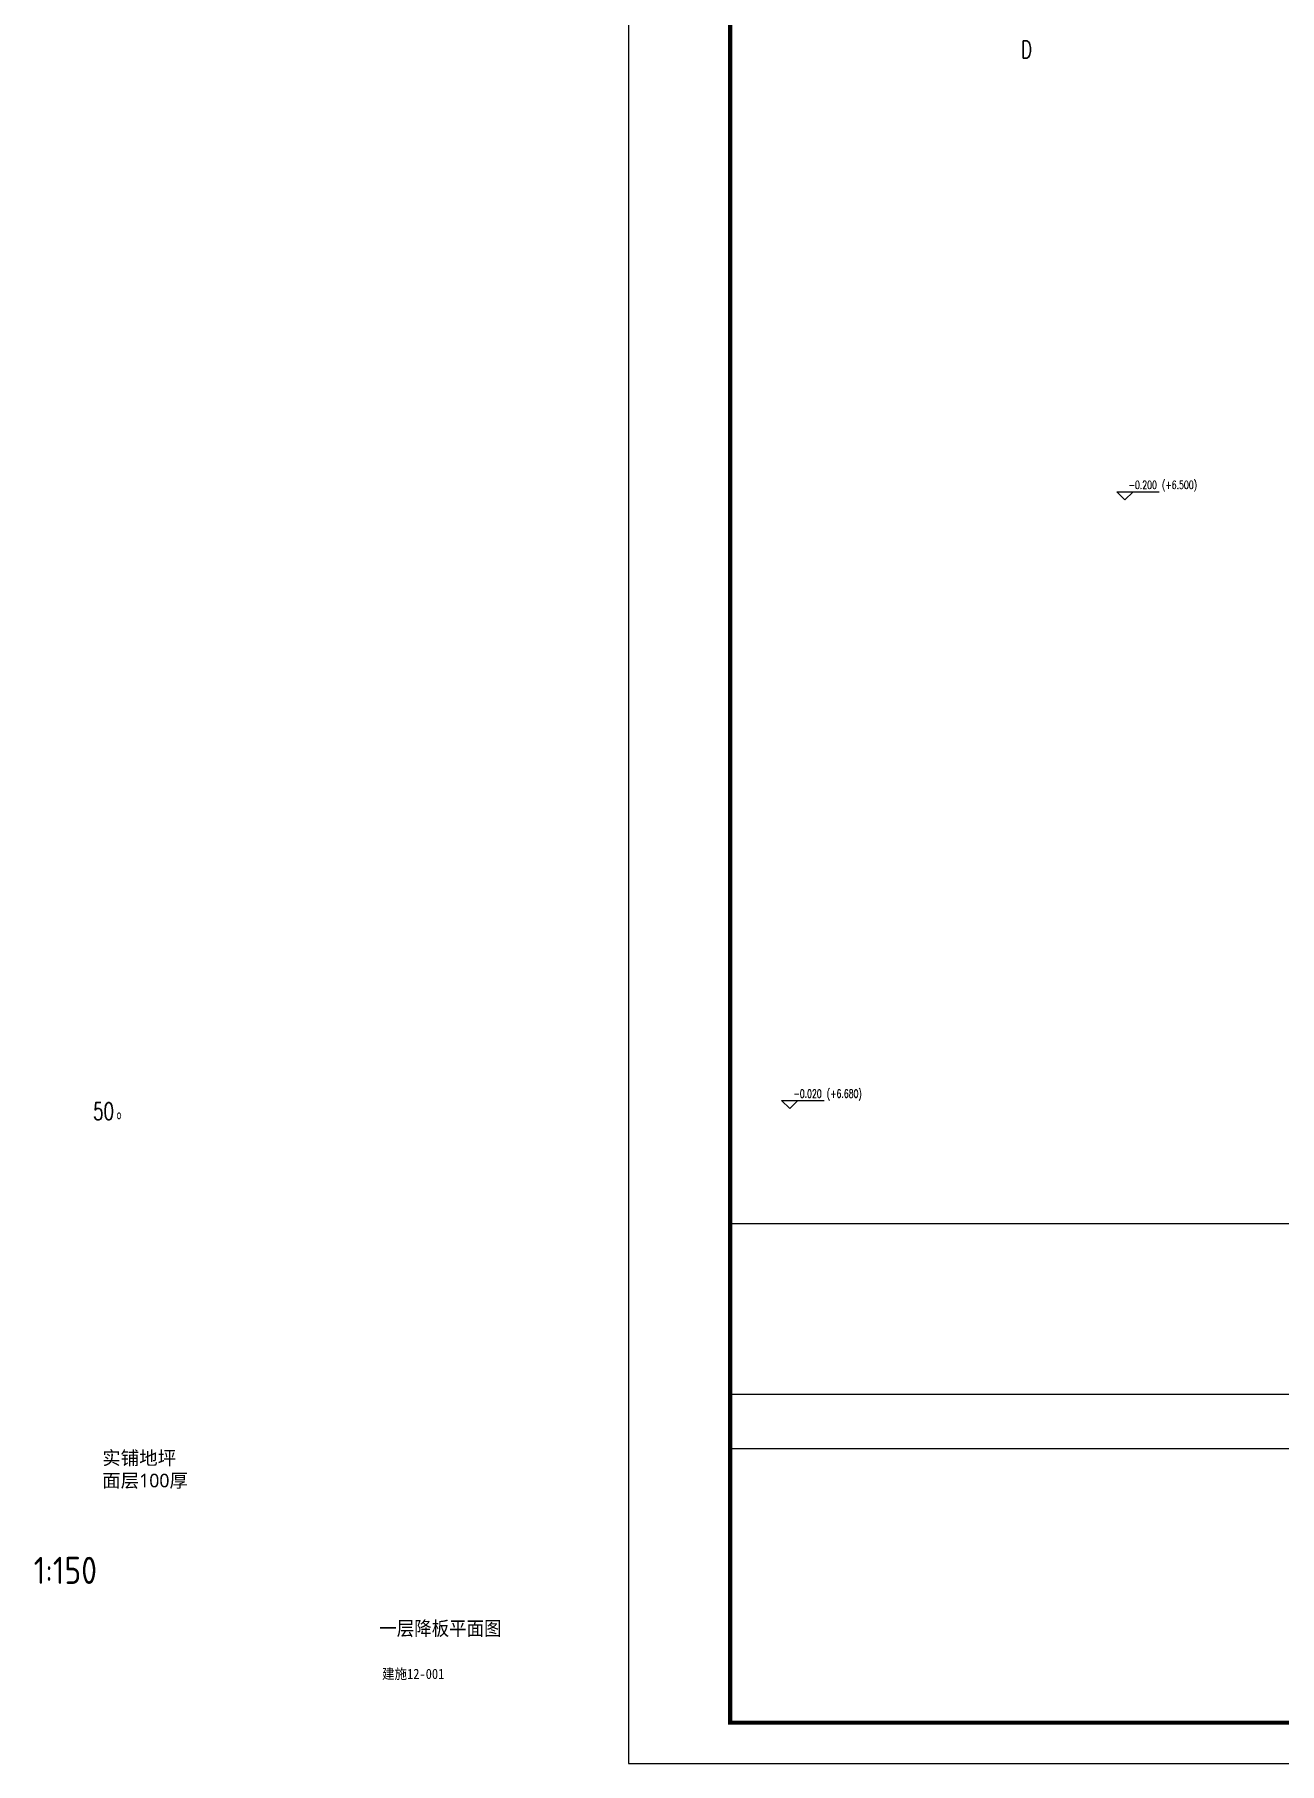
# Model space of a CAD drawing. Header units: inches. Extents: x -97096 to 280004, y -37912 to 97116.
# Drawn here: x -97096 to -51154, y -37912 to 25900 of the extents above; entities that cross this region are included whole.
import ezdxf
from ezdxf.enums import TextEntityAlignment as Align

# ---------------------------------------------------------------- set-up
doc = ezdxf.new("R2010")
doc.units = ezdxf.units.IN
doc.header["$LTSCALE"] = 1000
doc.header["$MEASUREMENT"] = 0
for name, color, linetype in [('DIM_ELEV', 3, 'Continuous'), ('GPS提资', 1, 'Continuous'), ('PUB_TEXT', 7, 'Continuous'), ('RAIL', 163, 'Continuous'), ('TK', 101, 'Continuous'), ('TKWZ', 7, 'Continuous')]:
    doc.layers.add(name, color=color, linetype=linetype)
doc.styles.add('_TCH_DIM', font='SIMPLEX', dxfattribs={"bigfont": 'GBCBIG'})
doc.styles.add('_TCH_LABEL', font='COMPLEX', dxfattribs={"bigfont": 'GBCBIG'})
doc.styles.get("Standard").update_dxf_attribs({"font": 'gbenor.shx', "bigfont": 'gbcbig.shx'})
doc.styles.add('黑体', font='', dxfattribs={"width": 0.7})
doc.styles.get('黑体').set_extended_font_data('SimHei')

# ---------------------------------------------------------------- blocks, each defined once
blk = doc.blocks.new('A0-150')
at = {"layer": 'TK'}
blk.add_lwpolyline([(0, 0), (178350, 0), (178350, 126150), (0, 126150)], close=True, dxfattribs=at)
at = {"layer": 'TK', "const_width": 150}
blk.add_lwpolyline([(3750, 1500), (176850, 1500), (176850, 124650), (3750, 124650)], close=True, dxfattribs=at)

msp = doc.modelspace()

# ---------------------------------------------------------------- linework, layer by layer
at = {"layer": 'DIM_ELEV'}
for p, q in [((-56853.8, 8726.2), (-57153.8, 9026.2)), ((-57153.8, 9026.2), (-55588.8, 9026.2)), ((-56853.8, 8726.2), (-56553.8, 9026.2)), ((-69225.1, -13744.6), (-69525.1, -13444.6)), ((-69525.1, -13444.6), (-67960.1, -13444.6)), ((-69225.1, -13744.6), (-68925.1, -13444.6))]:
    msp.add_line(p, q, dxfattribs=at)
at = {"layer": 'RAIL'}
for p, q in [((-47265.8, -24300.1), (-71425, -24300.1)), ((-46599.1, -26300.1), (-71425, -26300.1))]:
    msp.add_line(p, q, dxfattribs=at)
msp.add_lwpolyline([(-49365.8, -18000.1), (-71425, -18000.1)], dxfattribs=at)

# ---------------------------------------------------------------- block references
at = {"layer": 'GPS提资'}
msp.add_blockref('A0-150', (-75175, -37912.1), dxfattribs=at)

# ---------------------------------------------------------------- texts
at = {"layer": 'PUB_TEXT', "width": 0.705882}
for s, height, style, p in [('D', 637.5, '_TCH_LABEL', (-60687.1, 25031.2)), ('-0.200', 297.5, '_TCH_DIM', (-56718.8, 9131.2)), ('(+6.500)', 297.5, '_TCH_DIM', (-55488.8, 9131.2)), ('-0.020', 297.5, '_TCH_DIM', (-69090.1, -13339.6)), ('(+6.680)', 297.5, '_TCH_DIM', (-67860.1, -13339.6))]:
    msp.add_text(s, height=height, dxfattribs=dict(at, style=style)).set_placement(p)
at = {"layer": 'PUB_TEXT', "color": 0, "style": '_TCH_DIM', "width": 0.705882}
msp.add_text('50', height=637.5, dxfattribs=at).set_placement((-94936.9, -14158.4, 0))
at = {"layer": 'PUB_TEXT', "color": 0, "style": '_TCH_DIM'}
msp.add_text('。', height=723.4, dxfattribs=at).set_placement((-94079.8, -14158.4, 0))
at = {"layer": 'PUB_TEXT', "linetype": 'Continuous'}
msp.add_text('1:150', height=1000, dxfattribs=at).set_placement((-97126.4, -31286))
at = {"layer": 'PUB_TEXT', "linetype": 'Continuous', "insert": (-94599.9, -26386.8), "char_height": 500, "attachment_point": 1}
msp.add_mtext_dynamic_manual_height_columns('{\\fMicrosoft YaHei|b0|i0|c134|p34;实铺地坪\\P面层100厚}', width=17724.021, gutter_width=17.5, heights=[0], dxfattribs=at)
at = {"layer": 'TKWZ', "style": '黑体', "width": 0.9}
for s, height, p in [('一层降板平面图', 525, (-82117.6, -32920.2)), ('建施12-001', 375, (-83121.7, -34599.3))]:
    msp.add_text(s, height=height, dxfattribs=at).set_placement(p, align=Align.MIDDLE)

doc.saveas('drawing.dxf')
